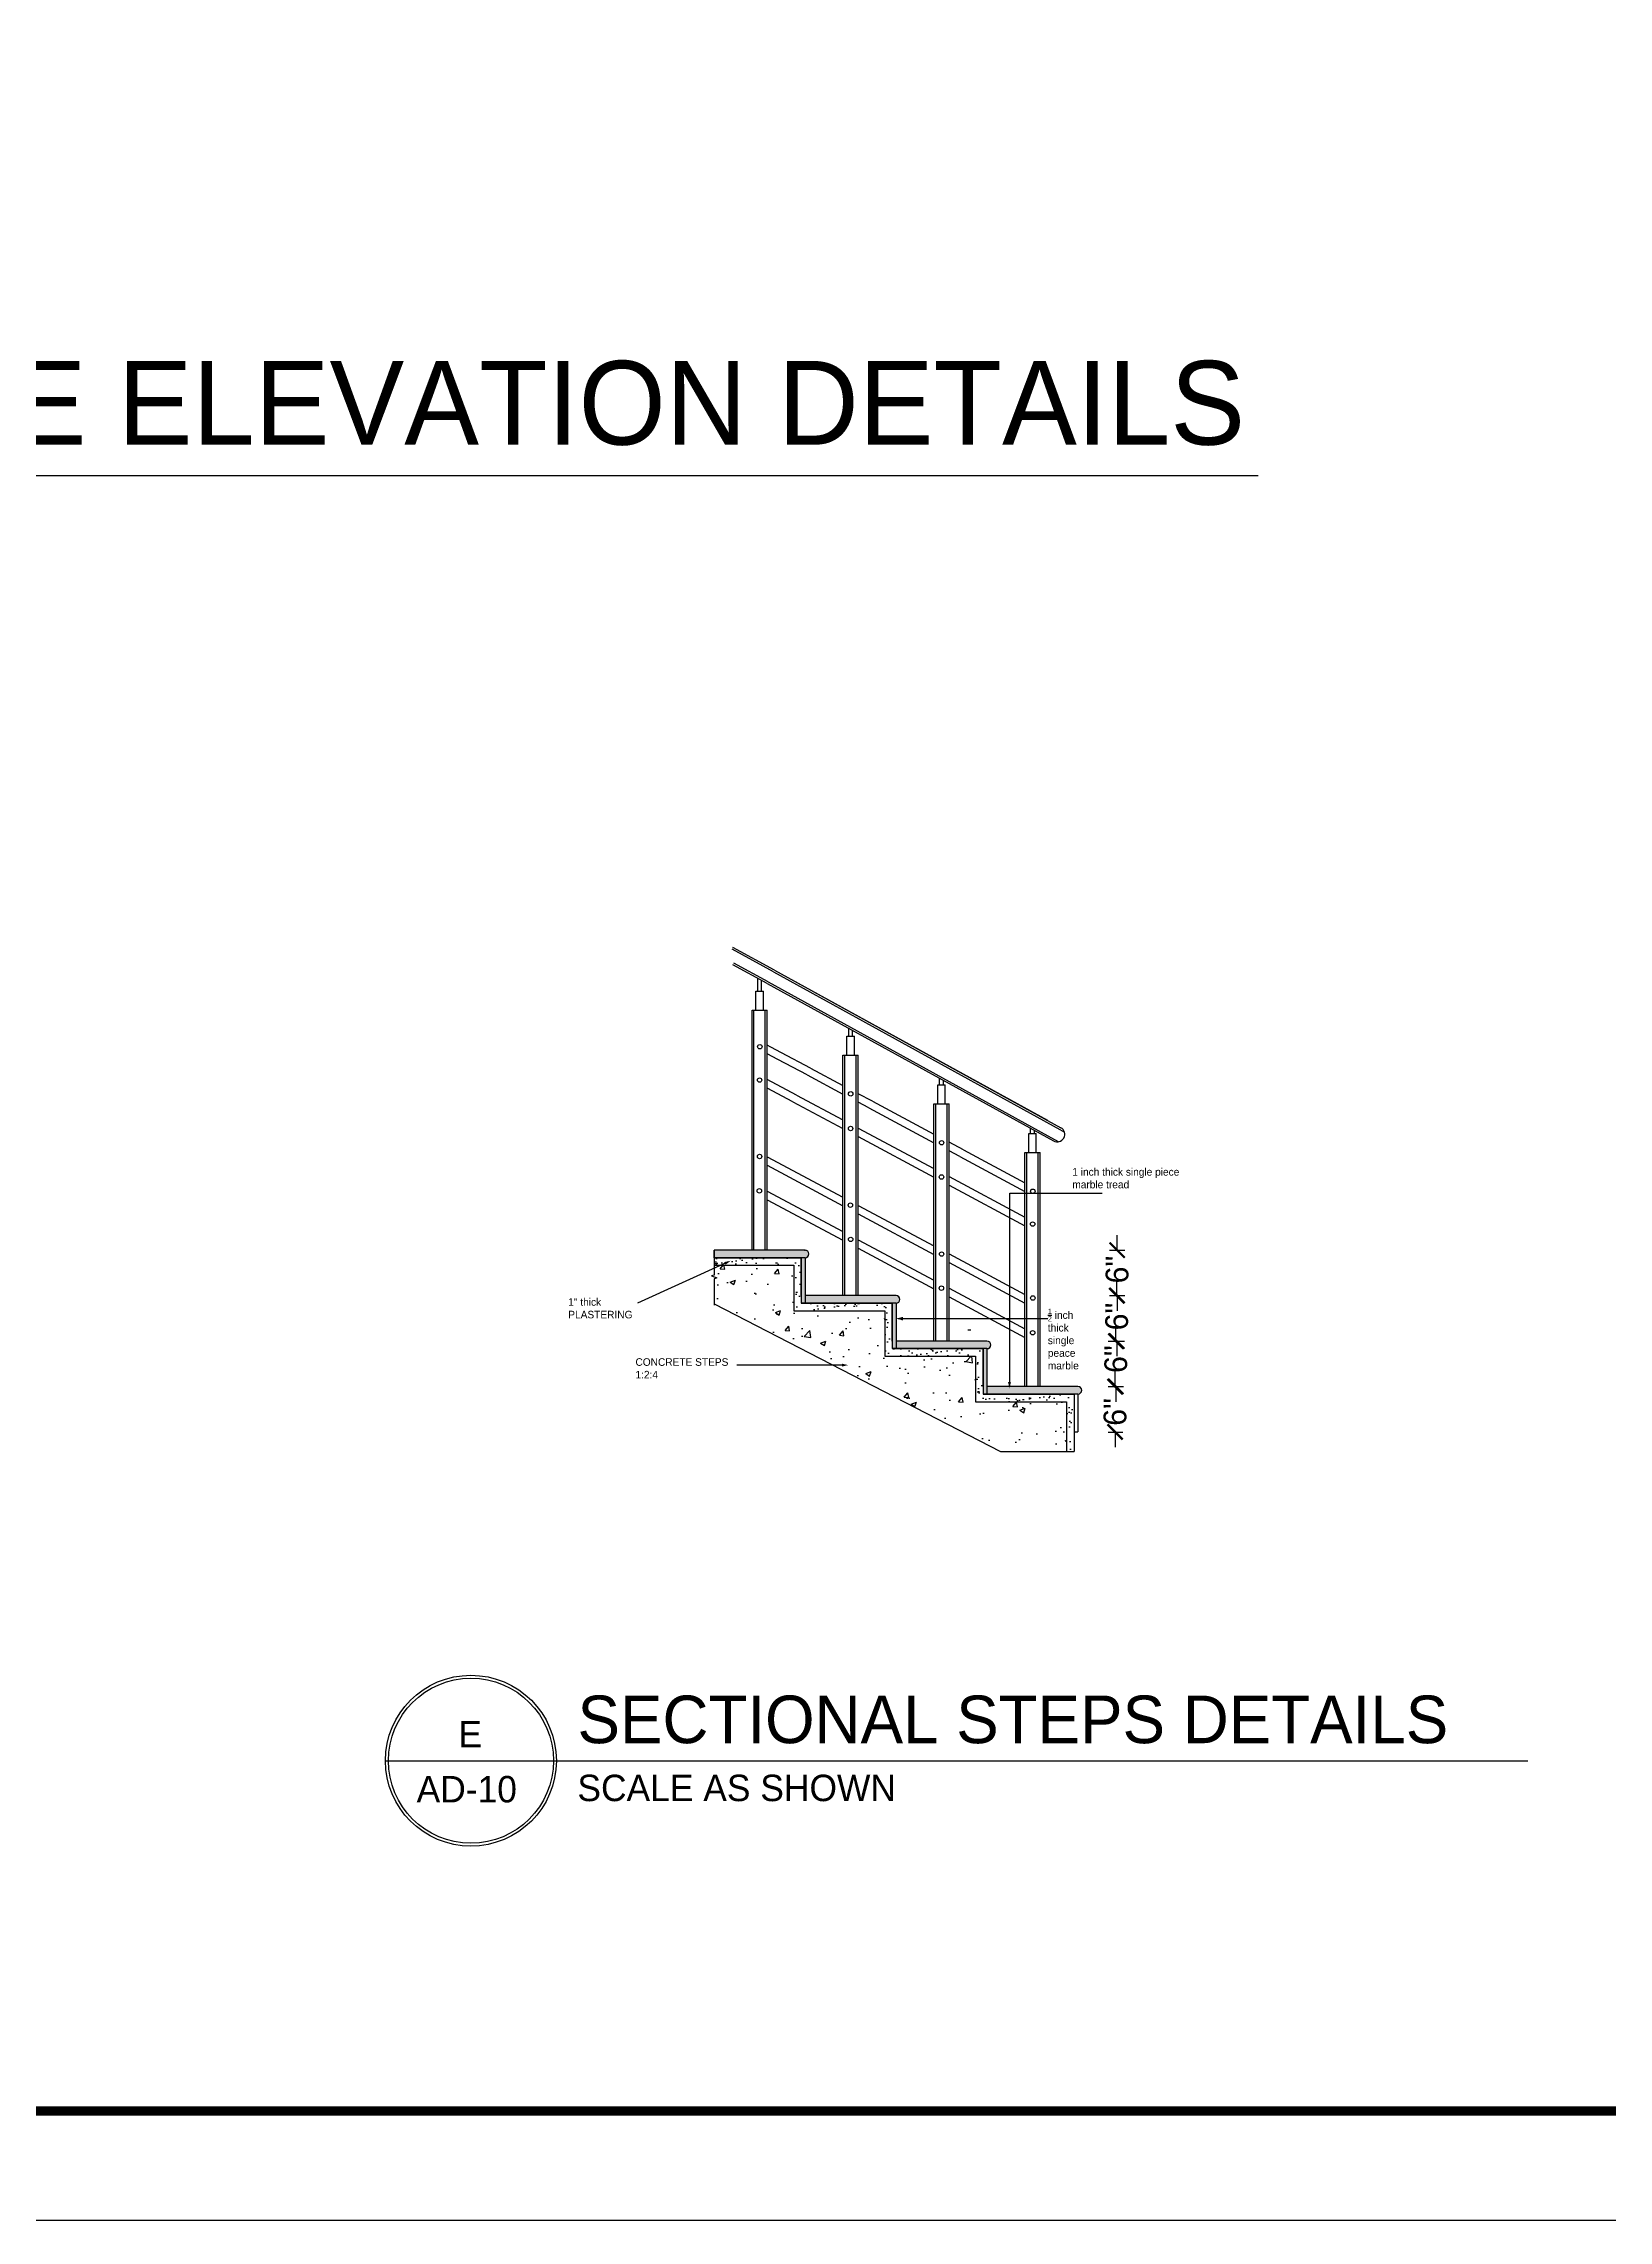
# Model space of a CAD drawing. Extents: x 10753 to 18704, y -5361 to 1140.
# Drawn here: x 12026.8 to 12233.3, y -3372 to -3084.6 of the extents above; entities that cross this region are included whole.
import ezdxf

# ---------------------------------------------------------------- set-up
doc = ezdxf.new("R2010")
doc.units = 0
doc.header["$LTSCALE"] = 30
doc.header["$MEASUREMENT"] = 0
doc.header["$PDMODE"] = 3
doc.layers.get('0').update_dxf_attribs({"linetype": 'CONTINUOUS'})
doc.layers.get('DEFPOINTS').update_dxf_attribs({"linetype": 'CONTINUOUS'})
for name, color, linetype in [('RAILING', 6, 'CONTINUOUS'), ('SEAL', 1, 'CONTINUOUS'), ('SLINE', 3, 'CONTINUOUS'), ('Stairs section', 5, 'CONTINUOUS'), ('TXT', 3, 'CONTINUOUS'), ('WL', 9, 'CONTINUOUS')]:
    doc.layers.add(name, color=color, linetype=linetype)
doc.styles.add('SMALL-DIM', font='stylu.ttf', dxfattribs={"height": 2})
doc.styles.get("Standard").update_dxf_attribs({"font": 'stylu.ttf', "height": 3})
doc.dimstyles.new('D1', dxfattribs={"dimtxt": 6, "dimasz": 5, "dimexe": 1, "dimexo": 2, "dimgap": 1, "dimtad": 1, "dimdec": 4, "dimzin": 3, "dimdsep": 46, "dimlunit": 4, "dimtxsty": 'Standard', "dimcen": 3, "dimclrd": 7, "dimclre": 7, "dimclrt": 2, "dimadec": 0, "dimazin": 0, "dimtfac": 1, "dimtdec": 4, "dimtofl": 0, "dimtmove": 2, "dimatfit": 3, "dimfxl": 1, "dimfrac": 2, "dimtolj": 1, "dimtzin": 1, "dimarcsym": 0})

# ---------------------------------------------------------------- blocks, each defined once
blk = doc.blocks.new('_ArchTick')
at = {"color": 0, "linetype": 'ByBlock', "const_width": 0.15}
blk.add_lwpolyline([(-0.5, -0.5), (0.5, 0.5)], dxfattribs=at)
blk = doc.blocks.new('*D703')
at = {"layer": 'DEFPOINTS', "color": 0, "transparency": 16777216}
for p in [(12163.28, -3261.93), (12168.19, -3261.93), (12163.28, -3267.93)]:
    blk.add_point(p, dxfattribs=at)
at = {"layer": 'Stairs section', "color": 93, "lineweight": -2, "transparency": 16777216}
for p, q in [((12168.19, -3261.93), (12168.19, -3259.93)), ((12167.28, -3261.93), (12169.19, -3261.93)), ((12167.28, -3267.93), (12169.19, -3267.93)), ((12168.19, -3267.93), (12168.19, -3269.93))]:
    blk.add_line(p, q, dxfattribs=at)
at = {"layer": 'Stairs section', "color": 93, "lineweight": -2, "transparency": 16777216, "xscale": 2, "yscale": 2, "zscale": 2}
for p, rotation in [((12168.19, -3261.93), 270), ((12168.19, -3267.93), 90)]:
    blk.add_blockref('_ArchTick', p, dxfattribs=dict(at, rotation=rotation))
at = {"layer": 'Stairs section', "color": 93, "transparency": 16777216, "insert": (12168.19, -3265.28), "char_height": 3, "attachment_point": 5, "rotation": 90}
blk.add_mtext('\\A1;6"', dxfattribs=at)
blk = doc.blocks.new('*D704')
at = {"layer": 'DEFPOINTS', "color": 0, "transparency": 16777216}
for p in [(12163.28, -3255.93), (12168.29, -3255.93), (12163.28, -3261.93)]:
    blk.add_point(p, dxfattribs=at)
at = {"layer": 'Stairs section', "color": 93, "lineweight": -2, "transparency": 16777216}
for p, q in [((12168.29, -3255.93), (12168.29, -3253.93)), ((12167.28, -3255.93), (12169.29, -3255.93)), ((12167.28, -3261.93), (12169.29, -3261.93)), ((12168.29, -3261.93), (12168.29, -3263.93))]:
    blk.add_line(p, q, dxfattribs=at)
at = {"layer": 'Stairs section', "color": 93, "lineweight": -2, "transparency": 16777216, "xscale": 2, "yscale": 2, "zscale": 2}
for p, rotation in [((12168.29, -3255.93), 270), ((12168.29, -3261.93), 90)]:
    blk.add_blockref('_ArchTick', p, dxfattribs=dict(at, rotation=rotation))
at = {"layer": 'Stairs section', "color": 93, "transparency": 16777216, "insert": (12168.29, -3258.31), "char_height": 3, "attachment_point": 5, "rotation": 90}
blk.add_mtext('\\A1;6"', dxfattribs=at)
blk = doc.blocks.new('*D705')
at = {"layer": 'DEFPOINTS', "color": 0, "transparency": 16777216}
for p in [(12163.43, -3249.93), (12168.41, -3249.93), (12163.43, -3255.93)]:
    blk.add_point(p, dxfattribs=at)
at = {"layer": 'Stairs section', "color": 93, "lineweight": -2, "transparency": 16777216}
for p, q in [((12167.43, -3249.93), (12169.41, -3249.93)), ((12168.41, -3249.93), (12168.41, -3247.93)), ((12167.43, -3255.93), (12169.41, -3255.93)), ((12168.41, -3255.93), (12168.41, -3257.93))]:
    blk.add_line(p, q, dxfattribs=at)
at = {"layer": 'Stairs section', "color": 93, "lineweight": -2, "transparency": 16777216, "xscale": 2, "yscale": 2, "zscale": 2}
for p, rotation in [((12168.41, -3249.93), 270), ((12168.41, -3255.93), 90)]:
    blk.add_blockref('_ArchTick', p, dxfattribs=dict(at, rotation=rotation))
at = {"layer": 'Stairs section', "color": 93, "transparency": 16777216, "insert": (12168.41, -3252.69), "char_height": 3, "attachment_point": 5, "rotation": 90}
blk.add_mtext('\\A1;6"', dxfattribs=at)
blk = doc.blocks.new('*D706')
at = {"layer": 'DEFPOINTS', "color": 0, "transparency": 16777216}
for p in [(12163.43, -3243.93), (12168.46, -3243.93), (12163.43, -3249.93)]:
    blk.add_point(p, dxfattribs=at)
at = {"layer": 'Stairs section', "color": 93, "lineweight": -2, "transparency": 16777216}
for p, q in [((12167.43, -3243.93), (12169.46, -3243.93)), ((12168.46, -3243.93), (12168.46, -3241.93)), ((12167.43, -3249.93), (12169.46, -3249.93)), ((12168.46, -3249.93), (12168.46, -3251.93))]:
    blk.add_line(p, q, dxfattribs=at)
at = {"layer": 'Stairs section', "color": 93, "lineweight": -2, "transparency": 16777216, "xscale": 2, "yscale": 2, "zscale": 2}
for p, rotation in [((12168.46, -3243.93), 270), ((12168.46, -3249.93), 90)]:
    blk.add_blockref('_ArchTick', p, dxfattribs=dict(at, rotation=rotation))
at = {"layer": 'Stairs section', "color": 93, "transparency": 16777216, "insert": (12168.46, -3246.49), "char_height": 3, "attachment_point": 5, "rotation": 90}
blk.add_mtext('\\A1;6"', dxfattribs=at)

msp = doc.modelspace()

# ---------------------------------------------------------------- hatches: boundary and pattern name
at = {"layer": 'Stairs section'}
h = msp.add_hatch(color=256, dxfattribs=at)
h.dxf.hatch_style = 1
h.paths.add_polyline_path([(12127.28273, -3243.92606), (12115.28273, -3243.92606), (12115.28273, -3244.42402), (12127.78272, -3244.42402, 0.413018798)])
h.paths.add_polyline_path([(12127.78272, -3244.42402), (12115.28273, -3244.42402), (12115.28273, -3244.92606), (12126.78273, -3244.92606), (12127.28273, -3244.92606, 0.415409336)])
h.paths.add_polyline_path([(12139.28273, -3249.92606), (12127.28273, -3249.92606), (12127.28273, -3250.92606), (12138.78273, -3250.92606), (12139.28273, -3250.92606, 1)])
h.paths.add_polyline_path([(12127.28273, -3249.92606), (12127.28273, -3244.92606), (12126.78273, -3244.92606), (12126.78273, -3250.92606), (12127.28273, -3250.92606)])
h.paths.add_polyline_path([(12139.28273, -3250.92606), (12138.78273, -3250.92606), (12138.78273, -3256.92606), (12139.28273, -3256.92606), (12139.28273, -3255.92606)])
h.paths.add_polyline_path([(12151.28273, -3255.92606), (12139.28273, -3255.92606), (12139.28273, -3256.92606), (12150.78273, -3256.92606), (12151.28273, -3256.92606, 1)])
h.paths.add_polyline_path([(12151.28273, -3256.92606), (12150.78273, -3256.92606), (12150.78273, -3262.92606), (12151.28273, -3262.92606), (12151.28273, -3261.92606)])
h.paths.add_polyline_path([(12163.28273, -3261.92606), (12151.28273, -3261.92606), (12151.28273, -3262.92606), (12162.78273, -3262.92606), (12163.28273, -3262.92606, 1)])
h = msp.add_hatch(dxfattribs=at)
h.set_pattern_fill('AR-SAND', color=256, scale=5)
h.set_pattern_definition([(37.5, (18025.528, 181.081), (-0.314967, 9.634119), [0, -7.6, 0, -8.5, 0, -8.125]), (7.5, (18025.528, 181.081), (8.848884, 14.11073), [0, -4.1, 0, -6.85, 0, -2.625]), (327.5, (18019.378, 181.081), (15.570709, 0.028295), [0, -2.5, 0, -9, 0, -11.75]), (317.5, (18019.378, 181.081), (15.030633, 4.388378), [0, -1.25, 0, -5.9, 0, -6.75])])
h.paths.add_polyline_path([(12161.78273, -3263.92606), (12161.78273, -3267.92606), (12161.78273, -3269.92606), (12161.78273, -3270.48645), (12162.78273, -3270.48645), (12162.78273, -3267.92606), (12162.78273, -3262.92606), (12150.78273, -3262.92606), (12150.78273, -3256.92606), (12138.78273, -3256.92606), (12138.78273, -3250.92606), (12126.78273, -3250.92606), (12126.78273, -3244.92606), (12115.28273, -3244.92606), (12115.28273, -3245.92606), (12125.78273, -3245.92606), (12125.78273, -3251.92606), (12137.78273, -3251.92606), (12137.78273, -3257.92606), (12149.78273, -3257.92606), (12149.78273, -3263.92606)])
h = msp.add_hatch(dxfattribs=at)
h.set_pattern_fill('AR-SAND', color=256)
h.set_pattern_definition([(37.5, (18025.5278, 181.081), (-0.06299336, 1.92682377), [0, -1.52, 0, -1.7, 0, -1.625]), (7.5, (18025.5278, 181.081), (1.7697767, 2.8221461), [0, -0.82, 0, -1.37, 0, -0.525]), (327.5, (18024.2978, 181.081), (3.11414186, 0.00565905), [0, -0.5, 0, -1.8, 0, -2.35]), (317.5, (18024.2978, 181.081), (3.0061266, 0.8776756), [0, -0.25, 0, -1.18, 0, -1.35])])
h.paths.add_polyline_path([(12149.78273, -3257.92606), (12149.78273, -3263.92606), (12161.78273, -3263.92606), (12161.78273, -3267.92606), (12161.78273, -3269.92606), (12161.78273, -3270.48645), (12162.78273, -3270.48645), (12162.78273, -3267.92606), (12162.78273, -3262.92606), (12150.78273, -3262.92606), (12150.78273, -3256.92606), (12138.78273, -3256.92606), (12138.78273, -3250.92606), (12126.78273, -3250.92606), (12126.78273, -3244.92606), (12115.28273, -3244.92606), (12115.28273, -3245.92606), (12125.78273, -3245.92606), (12125.78273, -3251.92606), (12137.78273, -3251.92606), (12137.78273, -3257.92606)])
h = msp.add_hatch(dxfattribs=at)
h.set_pattern_fill('AR-CONC', color=256)
h.set_pattern_definition([(50, (18025.528, 181.081), (7.172602, -0.6275213), [0.75, -8.25]), (355, (18025.528, 181.081), (-1.387513, 7.521921), [0.6, -6.6]), (100.45144, (18026.1255, 181.029), (5.7850885, 6.8944), [0.637402, -7.011421]), (46.1842, (18025.528, 183.081), (10.672413, -1.655193), [1.125, -12.375]), (96.63564, (18026.417, 182.943), (9.34662, 9.741186), [0.956103, -10.517138]), (351.18416, (18025.528, 183.081), (9.34662, 9.741186), [0.9, -9.9]), (21, (18026.528, 182.581), (5.9690705, -4.026189), [0.75, -8.25]), (326, (18026.528, 182.581), (2.433153, 7.2515005), [0.6, -6.6]), (71.45144, (18027.025, 182.2455), (8.402224, 3.2253115), [0.637402, -7.011421]), (37.5, (18025.5278, 181.081), (0.1215986, 3.3289385), [0, -6.52, 0, -6.7, 0, -6.625]), (7.5, (18025.528, 181.081), (2.6306954, 3.9441171), [0, -3.82, 0, -6.37, 0, -2.525]), (327.5, (18023.2978, 181.081), (5.3382244, -0.2255487), [0, -2.5, 0, -7.8, 0, -10.35]), (317.5, (18022.298, 181.081), (5.8318617, 1.0010498), [0, -3.25, 0, -5.18, 0, -7.35])])
h.paths.add_polyline_path([(12153.05693, -3270.48645), (12161.78273, -3270.48645), (12161.78273, -3269.92606), (12161.78273, -3263.92606), (12149.78273, -3263.92606), (12149.78273, -3257.92606), (12137.78273, -3257.92606), (12137.78273, -3251.92606), (12125.78273, -3251.92606), (12125.78273, -3245.92606), (12115.28273, -3245.92606), (12115.28273, -3247.45807), (12115.62616, -3247.58307), (12115.28273, -3247.70807), (12115.28273, -3250.99008)])
at = {"layer": 'TXT'}
h = msp.add_hatch(color=256, dxfattribs=at)
h.dxf.hatch_style = 1
h.paths.add_polyline_path([(12116.89409, -3245.75692), (12117.46805, -3245.32352), (12116.82694, -3245.60275)])
h.paths.add_polyline_path([(12116.7749, -3245.84692), (12116.89409, -3245.75692), (12116.82694, -3245.60275), (12116.69381, -3245.66074)])
h.paths.add_polyline_path([(12116.69381, -3245.66074), (12116.82694, -3245.60275), (12116.76584, -3245.46247), (12116.62002, -3245.49133)])
h.paths.add_polyline_path([(12116.82694, -3245.60275), (12117.46805, -3245.32352), (12116.76584, -3245.46247)])
h = msp.add_hatch(color=256, dxfattribs=at)
h.dxf.hatch_style = 1
h.paths.add_polyline_path([(12139.94556, -3252.79868), (12139.24629, -3252.96684), (12139.94556, -3252.96684)])
h.paths.add_polyline_path([(12140.09078, -3252.76376), (12139.94556, -3252.79868), (12139.94556, -3252.96684), (12140.09078, -3252.96684)])
h.paths.add_polyline_path([(12140.09078, -3252.96684), (12139.94556, -3252.96684), (12139.94556, -3253.11985), (12140.09078, -3253.15162)])
h.paths.add_polyline_path([(12139.94556, -3252.96684), (12139.24629, -3252.96684), (12139.94556, -3253.11985)])
h = msp.add_hatch(color=256, dxfattribs=at)
h.dxf.hatch_style = 1
h.paths.add_polyline_path([(12132.27624, -3259.2618), (12132.97552, -3259.09365), (12132.27624, -3259.09365)])
h.paths.add_polyline_path([(12132.13103, -3259.29672), (12132.27624, -3259.2618), (12132.27624, -3259.09365), (12132.13103, -3259.09365)])
h.paths.add_polyline_path([(12132.13103, -3259.09365), (12132.27624, -3259.09365), (12132.27624, -3258.94064), (12132.13103, -3258.90886)])
h.paths.add_polyline_path([(12132.27624, -3259.09365), (12132.97552, -3259.09365), (12132.27624, -3258.94064)])
h = msp.add_hatch(color=256, dxfattribs=at)
h.dxf.hatch_style = 1
h.paths.add_polyline_path([(12154.08794, -3261.47441), (12154.2561, -3262.17369), (12154.2561, -3261.47441)])
h.paths.add_polyline_path([(12154.05302, -3261.3292), (12154.08794, -3261.47441), (12154.2561, -3261.47441), (12154.2561, -3261.3292)])
h.paths.add_polyline_path([(12154.2561, -3261.3292), (12154.2561, -3261.47441), (12154.40911, -3261.47441), (12154.44088, -3261.3292)])
h.paths.add_polyline_path([(12154.2561, -3261.47441), (12154.2561, -3262.17369), (12154.40911, -3261.47441)])

# ---------------------------------------------------------------- linework, layer by layer
at = {"layer": 'RAILING'}
for p, q in [((12123.24693, -3206.97382), (12117.76492, -3203.95724)), ((12123.1264, -3207.19285), (12117.64439, -3204.17627)), ((12122.28273, -3208.72606), (12117.76492, -3206.24004)), ((12122.40325, -3208.50703), (12117.88544, -3206.02101)), ((12120.78273, -3209.75432), (12121.78273, -3209.75432)), ((12120.78273, -3212.25432), (12120.78273, -3209.75432)), ((12120.78273, -3212.25432), (12120.78273, -3209.75432)), ((12121.03273, -3209.75432), (12121.03273, -3208.03822)), ((12121.53273, -3209.75432), (12121.53273, -3208.31335)), ((12121.78273, -3212.25432), (12121.78273, -3209.75432)), ((12122.28273, -3208.72606), (12160.06235, -3229.51505)), ((12122.40325, -3208.50703), (12160.18288, -3229.29602)), ((12123.1264, -3207.19285), (12160.90603, -3227.98185)), ((12123.2468, -3206.97376), (12159.2468, -3226.78011)), ((12123.24693, -3206.97382), (12161.02655, -3227.76282)), ((12120.28273, -3243.92606), (12120.28273, -3212.25432)), ((12120.28273, -3212.25432), (12122.28273, -3212.25432)), ((12120.53273, -3243.92606), (12120.53273, -3212.25432)), ((12122.03273, -3243.92606), (12122.03273, -3212.25432)), ((12122.28273, -3243.92606), (12122.28273, -3212.25432)), ((12133.03273, -3215.69873), (12133.03273, -3214.64146)), ((12133.53273, -3215.69873), (12133.53273, -3214.91659)), ((12122.74695, -3217.11466), (12122.28273, -3216.87134)), ((12123.69738, -3218.74183), (12122.28273, -3218.00037)), ((12124.16161, -3217.85611), (12122.74695, -3217.11466)), ((12128.01462, -3219.91642), (12124.16893, -3217.85999)), ((12132.28273, -3249.92606), (12132.28273, -3218.19873)), ((12132.28273, -3218.19873), (12134.28273, -3218.19873)), ((12132.53273, -3249.92606), (12132.53273, -3218.19873)), ((12132.78273, -3215.69873), (12133.78273, -3215.69873)), ((12132.78273, -3218.19873), (12132.78273, -3215.69873)), ((12133.78273, -3218.19873), (12133.78273, -3215.69873)), ((12134.03273, -3249.92606), (12134.03273, -3218.19873)), ((12134.28273, -3249.92606), (12134.28273, -3218.19873)), ((12127.54307, -3220.79826), (12123.69738, -3218.74183)), ((12127.54307, -3220.79826), (12132.28273, -3223.33273)), ((12128.01462, -3219.91642), (12132.28273, -3222.19873)), ((12145.03273, -3222.11557), (12145.03273, -3221.2447)), ((12126.12841, -3223.44377), (12122.28273, -3221.38734)), ((12125.65686, -3224.32561), (12122.28273, -3222.52134)), ((12126.12841, -3223.44377), (12132.28273, -3226.73471)), ((12136.16893, -3224.27683), (12134.28273, -3223.26821)), ((12144.78273, -3222.11557), (12145.78273, -3222.11557)), ((12144.78273, -3224.61557), (12144.78273, -3222.11557)), ((12145.53273, -3222.11557), (12145.53273, -3221.51984)), ((12145.78273, -3224.61557), (12145.78273, -3222.11557)), ((12125.65686, -3224.32561), (12132.28273, -3227.8687)), ((12135.69738, -3225.15867), (12134.28273, -3224.4022)), ((12135.69738, -3225.15867), (12144.28273, -3229.74957)), ((12136.16893, -3224.27683), (12144.28273, -3228.61557)), ((12144.28273, -3255.92606), (12144.28273, -3224.61557)), ((12144.28273, -3224.61557), (12146.28273, -3224.61557)), ((12144.53273, -3255.92606), (12144.53273, -3224.61557)), ((12146.03273, -3255.92606), (12146.03273, -3224.61557)), ((12146.28273, -3255.92606), (12146.28273, -3224.61557)), ((12134.28273, -3227.80418), (12144.28273, -3233.15155)), ((12134.28273, -3228.93818), (12144.28273, -3234.28555)), ((12148.16893, -3230.69367), (12146.28273, -3229.68505)), ((12156.78273, -3228.53242), (12157.78273, -3228.53242)), ((12156.78273, -3231.03242), (12156.78273, -3228.53242)), ((12157.03079, -3227.98533), (12157.03086, -3227.84691)), ((12157.03273, -3228.5333), (12157.03079, -3227.98533)), ((12157.53273, -3228.53153), (12157.53128, -3228.12228)), ((12157.78273, -3231.03242), (12157.78273, -3228.53242)), ((12158.28273, -3228.53242), (12158.28273, -3228.52606)), ((12160.18288, -3229.29602), (12160.76237, -3229.6149)), ((12160.90603, -3227.98185), (12161.49491, -3228.32807)), ((12122.28273, -3231.59329), (12132.28273, -3236.94066)), ((12122.28273, -3232.72729), (12132.28273, -3238.07465)), ((12147.69738, -3231.57551), (12146.28273, -3230.81904)), ((12147.69738, -3231.57551), (12156.28273, -3236.16641)), ((12148.16893, -3230.69367), (12156.28273, -3235.03242)), ((12156.28273, -3261.92606), (12156.28273, -3231.03242)), ((12156.28273, -3231.03242), (12158.28273, -3231.03242)), ((12156.53273, -3261.92606), (12156.53273, -3231.03242)), ((12158.03273, -3261.92606), (12158.03273, -3231.03242)), ((12158.28273, -3261.92606), (12158.28273, -3231.03242)), ((12146.28273, -3234.22103), (12156.28273, -3239.56839)), ((12146.28273, -3235.35502), (12156.28273, -3240.70239)), ((12122.28273, -3236.12927), (12132.28273, -3241.47664)), ((12122.28273, -3237.26326), (12132.28273, -3242.61063)), ((12134.28273, -3238.01013), (12144.28273, -3243.3575)), ((12134.28273, -3239.14413), (12144.28273, -3244.4915)), ((12134.28273, -3242.54611), (12144.28273, -3247.89348)), ((12134.28273, -3243.68011), (12144.28273, -3249.02747)), ((12146.28273, -3244.42698), (12156.28273, -3249.77434)), ((12146.28273, -3245.56097), (12156.28273, -3250.90834)), ((12146.28273, -3248.96295), (12156.28273, -3254.31032)), ((12146.28273, -3250.09695), (12156.28273, -3255.44432))]:
    msp.add_line(p, q, dxfattribs=at)
for centre in [(12121.30915, -3217.07073), (12121.28273, -3221.47044), (12133.29585, -3223.29571), (12133.28273, -3227.86363), (12145.29628, -3229.74421), (12121.28273, -3231.55865), (12145.28273, -3234.26672), (12121.2462, -3236.0956), (12133.26384, -3237.9877), (12157.32499, -3236.14629), (12157.3046, -3240.48193), (12133.29573, -3242.50471), (12145.29026, -3244.44422), (12145.27161, -3248.94239), (12157.33173, -3250.24521), (12157.3046, -3254.82311)]:
    msp.add_circle(centre, 0.29242, dxfattribs=at)
msp.add_arc((12160.54445, -3228.63894), 1, 241.1773273, 61.1773273, dxfattribs=at)
at = {"layer": 'SEAL', "color": 1}
msp.add_lwpolyline([(12691.57105, -2736.45465), (12691.57105, -3372.008), (11744.93463, -3372.008), (11744.93463, -2736.45465)], close=True, dxfattribs=at)
at = {"layer": 'SLINE'}
for p, q in [((11904.05912, -3141.66058), (12187.07724, -3141.66058)), ((12071.91197, -3311.31627), (12222.62316, -3311.31627))]:
    msp.add_line(p, q, dxfattribs=at)
for radius in [11.27729, 10.88894]:
    msp.add_circle((12083.18926, -3311.31627), radius, dxfattribs=at)
at = {"layer": 'Stairs section'}
for p, q in [((12127.28273, -3243.92606), (12115.28273, -3243.92606)), ((12115.28273, -3244.92606), (12115.28273, -3243.92606)), ((12127.22339, -3243.92606), (12127.33159, -3243.92845)), ((12127.28273, -3244.92606), (12115.28273, -3244.92606)), ((12127.28273, -3244.92606), (12115.28273, -3244.92606)), ((12126.78273, -3244.92606), (12126.78273, -3249.92606)), ((12127.28273, -3244.92606), (12127.28273, -3249.92606)), ((12126.78273, -3249.75067), (12126.78273, -3250.16821)), ((12126.78273, -3249.92606), (12126.78273, -3250.92606)), ((12139.28273, -3249.92606), (12127.28273, -3249.92606)), ((12127.28273, -3249.92606), (12127.28273, -3250.92606)), ((12115.28273, -3250.99008), (12153.05693, -3270.48645)), ((12127.28273, -3250.92606), (12126.78273, -3250.92606)), ((12139.28273, -3250.92606), (12127.28273, -3250.92606)), ((12138.78273, -3250.92606), (12138.78273, -3255.92606)), ((12139.28273, -3250.92606), (12139.28273, -3255.92606)), ((12138.78273, -3255.92606), (12138.78273, -3256.92606)), ((12139.28273, -3256.92606), (12138.78273, -3256.92606)), ((12151.28273, -3255.92606), (12139.28273, -3255.92606)), ((12139.28273, -3255.92606), (12139.28273, -3256.92606)), ((12151.28273, -3256.92606), (12139.28273, -3256.92606)), ((12150.78273, -3256.92606), (12150.78273, -3261.92606)), ((12151.28273, -3256.92606), (12151.28273, -3261.92606)), ((12150.78273, -3261.92606), (12150.78273, -3262.92606)), ((12151.28273, -3262.92606), (12150.78273, -3262.92606)), ((12163.28273, -3261.92606), (12151.28273, -3261.92606)), ((12151.28273, -3261.92606), (12151.28273, -3262.92606)), ((12163.28273, -3262.92606), (12151.28273, -3262.92606)), ((12161.78273, -3263.92606), (12161.78273, -3269.92606)), ((12162.78273, -3262.92606), (12162.78273, -3267.92606)), ((12163.28273, -3262.92606), (12163.28273, -3267.92606)), ((12163.28273, -3262.92606), (12163.28273, -3267.92606)), ((12161.78273, -3269.92606), (12161.78273, -3270.48645)), ((12162.78273, -3267.92606), (12163.28273, -3267.92606)), ((12162.78273, -3267.92606), (12162.78273, -3270.48645)), ((12153.05693, -3270.48645), (12161.78273, -3270.48645)), ((12161.78273, -3270.48645), (12162.78273, -3270.48645))]:
    msp.add_line(p, q, dxfattribs=at)
for points in [[(12115.28273, -3243.92606), (12115.28273, -3247.20807), (12114.93929, -3247.33307), (12115.62616, -3247.58307), (12115.28273, -3247.70807), (12115.28273, -3251.17008)], [(12126.78273, -3249.92606), (12126.78273, -3244.92606), (12115.28273, -3244.92606)], [(12115.28273, -3244.92606), (12126.78273, -3244.92606), (12126.78273, -3250.92606), (12138.78273, -3250.92606), (12138.78273, -3256.92606), (12150.78273, -3256.92606), (12150.78273, -3262.92606), (12162.78273, -3262.92606), (12162.78273, -3267.92606)], [(12115.28273, -3245.92606), (12125.78273, -3245.92606), (12125.78273, -3251.92606), (12137.78273, -3251.92606), (12137.78273, -3257.92606), (12149.78273, -3257.92606), (12149.78273, -3263.92606), (12161.78273, -3263.92606), (12161.78273, -3267.92606)], [(12138.78273, -3255.92606), (12138.78273, -3250.92606), (12126.78273, -3250.92606)], [(12150.78273, -3261.92606), (12150.78273, -3256.92606), (12138.78273, -3256.92606)], [(12163.28273, -3262.92606), (12150.78273, -3262.92606)]]:
    msp.add_lwpolyline(points, dxfattribs=at)
for centre in [(12127.28273, -3244.42606), (12139.28273, -3250.42606), (12151.28273, -3256.42606), (12163.28273, -3262.42606)]:
    msp.add_arc(centre, 0.5, 270, 90, dxfattribs=at)
at = {"layer": 'TXT'}
for p, q in [((12132.28273, -3232.86553), (12132.28273, -3232.68075)), ((12132.28273, -3233.06861), (12132.28273, -3232.86553)), ((12154.29192, -3261.92606), (12154.29192, -3236.42029)), ((12154.29192, -3236.42029), (12166.4762, -3236.42029)), ((12116.94614, -3245.53634), (12105.16256, -3250.92048)), ((12140.09078, -3252.76376), (12140.09078, -3252.96684)), ((12140.09078, -3252.96684), (12140.09078, -3253.15162)), ((12140.09078, -3252.96684), (12159.31806, -3252.96684)), ((12148.76093, -3254.44829), (12148.964, -3254.44829)), ((12148.964, -3254.44829), (12149.14878, -3254.44829)), ((12132.19033, -3259.09365), (12118.27886, -3259.09365))]:
    msp.add_line(p, q, dxfattribs=at)
at = {"layer": 'WL', "const_width": 1.2037}
msp.add_lwpolyline([(12677.12666, -2750.89904), (12677.12666, -3357.56361), (11759.37903, -3357.56361), (11759.37903, -2750.89904)], close=True, dxfattribs=at)

# ---------------------------------------------------------------- texts
at = {"layer": 'SLINE', "style": 'SMALL-DIM'}
for s, height, p in [('STAIRCASE ELEVATION DETAILS', 11.0592, (11948.64747, -3137.59626, 0.11746)), ('SECTIONAL STEPS DETAILS', 6.2846735, (12097.25044, -3309.00662, 0.06675)), ('E', 3.49149, (12081.54569, -3309.55673)), ('SCALE AS SHOWN', 3.4914853, (12097.24051, -3316.65654, 0.07888)), ('AD-10', 3.491485, (12076.0253, -3316.82152))]:
    msp.add_text(s, height=height, dxfattribs=at).set_placement(p)
at = {"layer": 'TXT', "char_height": 1, "attachment_point": 1}
for s, width, insert in [('1 inch thick single piece marble tread ', 14.5446376, (12162.53948, -3233.09149)), ('1" thick PLASTERING ', 8.5777815, (12096.03654, -3250.26494)), ('\\A1;{\\H0.7x;\\S1/2;} inch thick single peace marble', 6.1200392, (12159.30913, -3251.6532)), ('CONCRETE STEPS 1:2:4', 13.2672506, (12104.90107, -3258.19203))]:
    msp.add_mtext_dynamic_manual_height_columns(s, width=width, gutter_width=5, heights=[0], dxfattribs=dict(at, insert=insert))

# ---------------------------------------------------------------- dimensions: what is measured, and where the dimension line sits
at = {"layer": 'Stairs section'}
for base, p1, p2, picture, middle in [((12168.46325, -3243.92606), (12163.42515, -3249.92606), (12163.42515, -3243.92606), '*D706', (12168.46325, -3246.48587)), ((12168.40778, -3249.92606), (12163.42515, -3255.92606), (12163.42515, -3249.92606), '*D705', (12168.40778, -3252.69393)), ((12168.29442, -3255.92606), (12163.28273, -3261.92606), (12163.28273, -3255.92606), '*D704', (12168.29442, -3258.31323)), ((12168.19348, -3261.92606), (12163.28273, -3267.92606), (12163.28273, -3261.92606), '*D703', (12168.19348, -3265.27834))]:
    dim = msp.add_linear_dim(base=base, p1=p1, p2=p2, angle=90, dimstyle='D1', override={"dimtxt": 1, "dimasz": 2, "dimexo": 4, "dimblk": 'ArchTick', "dimclrd": 93, "dimclre": 93, "dimclrt": 93, "dimldrblk": 'ArchTick'}, dxfattribs=at)
    dim.commit()
    dim.dimension.update_dxf_attribs({"geometry": picture, "text_midpoint": middle, "dimtype": 160})

doc.saveas('drawing.dxf')
